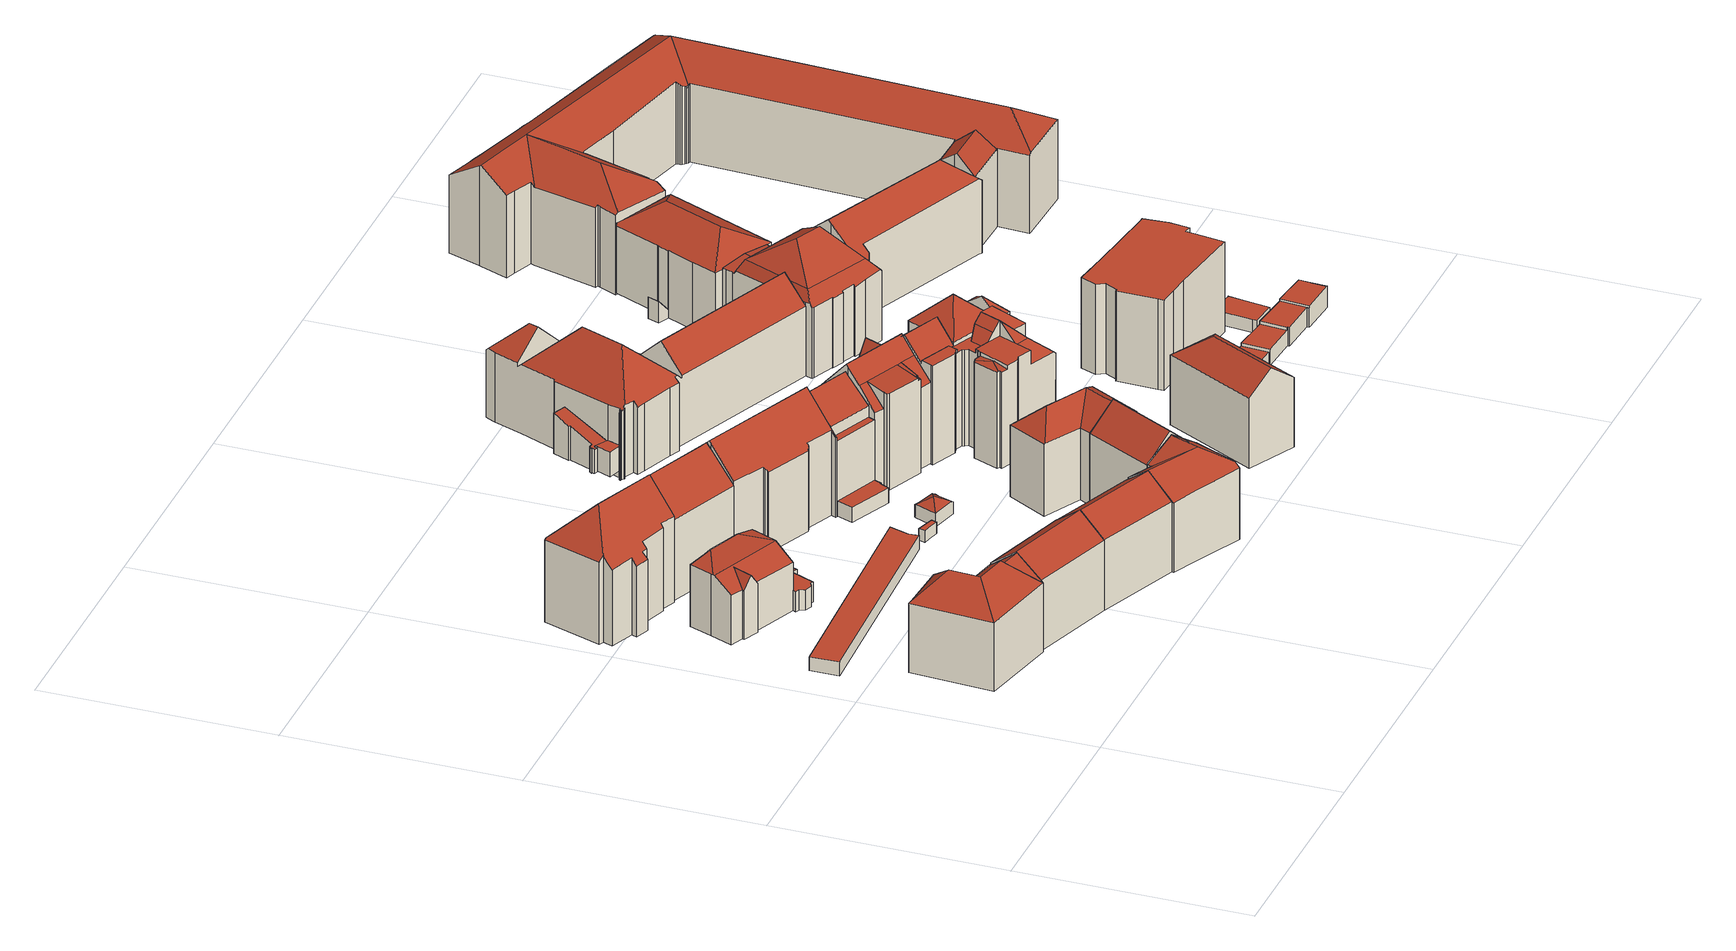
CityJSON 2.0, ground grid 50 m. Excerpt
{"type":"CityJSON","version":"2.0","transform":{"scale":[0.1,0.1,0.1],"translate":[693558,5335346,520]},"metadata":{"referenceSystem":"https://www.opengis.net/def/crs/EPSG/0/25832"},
"CityObjects":{
"building1":{"type":"Building","attributes":{"Gemeindeschluessel":"09162000","HoeheDach":"542.990","HoeheGrund":"521.893","Methode":"2000","NiedrigsteTraufeDesGebaeudes":"537.177","Geometrietyp2DReferenz":"3000","function":"31001_1000","roofType":"3200","measuredHeight":21.1,"storeysAboveGround":4},"geometry":[{"type":"MultiSurface","lod":"2","boundaries":[[[0,1,2,3,4]],[[5,6,7,8]],[[9,10,11,5]],[[11,12,13,5]],[[13,14,6,5]],[[15,16,17,18]],[[2,1,19,20]],[[18,17,21,12,11]],[[10,15,18,11]],[[22,21,17,16,23]],[[5,8,3,9]],[[9,3,2,20,24,10]],[[7,4,3,8]],[[24,20,19,22,23]],[[14,0,4,7,6]],[[0,14,13,12,21,22,19,1]],[[10,24,23,16,15]]],"semantics":{"surfaces":[{"type":"WallSurface"},{"type":"RoofSurface"},{"type":"GroundSurface"}],"values":[0,1,1,0,0,1,0,0,1,0,1,1,1,0,0,2,1]}}]},
"building2":{"type":"Building","attributes":{"Gemeindeschluessel":"09162000","HoeheDach":"547.736","HoeheGrund":"521.860","Methode":"2000","NiedrigsteTraufeDesGebaeudes":"537.687","Geometrietyp2DReferenz":"3000","function":"31001_1000","roofType":"3200","measuredHeight":25.88,"storeysAboveGround":4},"geometry":[{"type":"MultiSurface","lod":"2","boundaries":[[[25,26,27,28]],[[29,30,31,32]],[[33,34,35,36,31,30,37,38,39,40]],[[41,42,43,44]],[[45,46,47,27,26,48,43,42,49,50,51,34,33,52,53,54,55]],[[56,36,35,57]],[[58,46,45,59]],[[56,57,60,61,62,63,41,44,64,25,28,65,58,59,66,67,68,69,70,71,72,73,74,75,29,32]],[[70,76,77,71]],[[65,47,46,58]],[[40,39,73,72,71,77]],[[55,54,53,68,67,66]],[[74,38,37,75]],[[51,61,60,57,35,34]],[[63,49,42,41]],[[48,26,25,64,44,43]],[[62,50,49,63]],[[69,68,53,52,76,70]],[[75,37,30,29]],[[39,38,74,73]],[[52,33,40,77,76]],[[32,31,36,56]],[[28,27,47,65]],[[59,45,55,66]],[[61,51,50,62]]],"semantics":{"surfaces":[{"type":"WallSurface"},{"type":"RoofSurface"},{"type":"GroundSurface"}],"values":[0,0,1,0,1,0,0,2,0,0,0,0,0,0,0,0,0,0,0,0,1,0,0,0,0]}}]},
"building3":{"type":"Building","attributes":{"Gemeindeschluessel":"09162000","HoeheDach":"542.020","HoeheGrund":"521.900","Methode":"1000","NiedrigsteTraufeDesGebaeudes":"537.510","Geometrietyp2DReferenz":"3000","function":"31001_1000","roofType":"3100","measuredHeight":20.12,"storeysAboveGround":4},"geometry":[{"type":"MultiSurface","lod":"2","boundaries":[[[78,79,80,81,82,83]],[[84,85,1,0]],[[6,86,84,0,87,14]],[[88,82,81,89,1,85]],[[90,91,6,14]],[[92,83,82,88,85,84]],[[79,78,91,90]],[[80,79,90,14,87,0,1,89,81]],[[91,78,83,92,84,86,6]]],"semantics":{"surfaces":[{"type":"WallSurface"},{"type":"RoofSurface"},{"type":"GroundSurface"}],"values":[0,0,0,0,0,1,0,2,1]}}]},
"building4":{"type":"Building","attributes":{"Gemeindeschluessel":"09162000","HoeheDach":"536.270","HoeheGrund":"521.625","Methode":"2000","NiedrigsteTraufeDesGebaeudes":"526.070","Geometrietyp2DReferenz":"3000","function":"31001_1000","roofType":"1000","measuredHeight":14.64,"storeysAboveGround":3},"geometry":[{"type":"MultiSurface","lod":"2","boundaries":[[[93,94,95,96]],[[97,98,99,100]],[[101,102,103,104,105]],[[100,99,106,107]],[[108,96,95,109,110]],[[104,111,112,105]],[[97,113,114,115,116,98]],[[117,118,94,93]],[[104,103,110,111]],[[119,120,121,122,123]],[[108,102,101,124,113,97,100,107,125,126,127,128,129,130,131,132,133,117,93,96]],[[123,122,125,107,106,134]],[[95,135,120,119,109]],[[125,122,121,126]],[[123,134,116,115,119]],[[131,136,137,132]],[[128,138,139,129]],[[127,140,138,128]],[[103,102,108,110]],[[112,141,124,101,105]],[[141,112,111,110,109,119,115,114]],[[113,124,141,114]],[[134,106,99,98,116]],[[130,142,136,131]],[[129,139,142,130]],[[127,126,121,120,135,140]],[[132,137,143,133]],[[95,94,118,143,137,136,142,139,138,140,135]],[[133,143,118,117]]],"semantics":{"surfaces":[{"type":"WallSurface"},{"type":"RoofSurface"},{"type":"GroundSurface"}],"values":[0,0,0,0,0,1,0,0,1,1,2,0,0,0,1,0,0,0,0,0,1,0,1,0,0,0,0,1,0]}}]},
"building5":{"type":"Building","attributes":{"Gemeindeschluessel":"09162000","HoeheDach":"524.886","HoeheGrund":"521.763","Methode":"1000","NiedrigsteTraufeDesGebaeudes":"524.886","Geometrietyp2DReferenz":"3000","function":"31001_2000","roofType":"1000","measuredHeight":3.12},"geometry":[{"type":"MultiSurface","lod":"2","boundaries":[[[144,145,146,147]],[[148,149,150,151]],[[145,152,150,149,146]],[[153,144,147,148,151]],[[147,146,149,148]],[[144,153,152,145]],[[151,150,152,153]]],"semantics":{"surfaces":[{"type":"WallSurface"},{"type":"RoofSurface"},{"type":"GroundSurface"}],"values":[0,0,1,2,0,0,0]}}]},
"building6":{"type":"Building","attributes":{"Gemeindeschluessel":"09162000","HoeheDach":"547.057","HoeheGrund":"522.263","Methode":"1000","NiedrigsteTraufeDesGebaeudes":"540.273","Geometrietyp2DReferenz":"3000","function":"31001_1000","roofType":"3100","measuredHeight":24.79,"storeysAboveGround":4},"geometry":[{"type":"MultiSurface","lod":"2","boundaries":[[[154,155,156,157,158,159]],[[160,161,162,163]],[[164,165,166,167]],[[168,169,158,157]],[[159,158,169,166,165,170,171,172]],[[173,171,170,174]],[[175,176,154,159,172,177,162,161]],[[156,155,178,179,160,163,180,181,173,174,164,167,168,157]],[[155,154,176,178]],[[167,166,169,168]],[[177,172,171,173,181,180]],[[179,175,161,160]],[[178,176,175,179]],[[174,170,165,164]],[[163,162,177,180]]],"semantics":{"surfaces":[{"type":"WallSurface"},{"type":"RoofSurface"},{"type":"GroundSurface"}],"values":[0,0,0,0,1,0,1,2,0,0,0,0,0,0,0]}}]},
"building7":{"type":"Building","attributes":{"Gemeindeschluessel":"09162000","HoeheDach":"542.043","HoeheGrund":"521.950","Methode":"1000","NiedrigsteTraufeDesGebaeudes":"537.490","Geometrietyp2DReferenz":"3000","function":"31001_1000","roofType":"3100","measuredHeight":20.09,"storeysAboveGround":4},"geometry":[{"type":"MultiSurface","lod":"2","boundaries":[[[182,183,184,90]],[[185,186,187,188]],[[189,190,183,182]],[[191,186,185,192,81,82]],[[184,193,78,79,194,90]],[[190,189,195,188,187,196]],[[188,195,189,182,90,194,79,80,81,192,185]],[[183,190,196,197,83,78,193,184]],[[197,196,187,186,191,82,83]],[[78,83,82,81,80,79]]],"semantics":{"surfaces":[{"type":"WallSurface"},{"type":"GroundSurface"},{"type":"RoofSurface"}],"values":[0,0,0,0,0,0,1,2,2,0]}}]},
"building8":{"type":"Building","attributes":{"Gemeindeschluessel":"09162000","HoeheDach":"524.400","HoeheGrund":"521.780","Methode":"2000","NiedrigsteTraufeDesGebaeudes":"524.400","Geometrietyp2DReferenz":"3000","function":"31001_2000","roofType":"1000","measuredHeight":2.62},"geometry":[{"type":"MultiSurface","lod":"2","boundaries":[[[198,199,200,201,202,203]],[[204,205,206,202,201,200]],[[202,206,207,203]],[[203,207,208,198]],[[209,208,207,206,205,204]],[[199,198,208,209,204,200]]],"semantics":{"surfaces":[{"type":"GroundSurface"},{"type":"WallSurface"},{"type":"RoofSurface"}],"values":[0,1,1,1,2,1]}}]},
"building9":{"type":"Building","attributes":{"Gemeindeschluessel":"09162000","HoeheDach":"542.130","HoeheGrund":"521.970","Methode":"2000","NiedrigsteTraufeDesGebaeudes":"537.541","Geometrietyp2DReferenz":"3000","function":"31001_1000","roofType":"3100","measuredHeight":20.16,"storeysAboveGround":4},"geometry":[{"type":"MultiSurface","lod":"2","boundaries":[[[210,211,212,213,214,215,216,217,218,219,220]],[[221,218,217,222]],[[223,224,225,226,227,228,229,230]],[[231,232,233,234,227,226]],[[213,235,232,231,236,214]],[[212,237,238,239,233,232,235,213]],[[240,223,230,241,242,243]],[[220,219,218,221,244,245]],[[214,236,231,226,225,224]],[[239,238,237,246,247,245,244,221,222,248,242,241,230,229,228,227,234,233]],[[247,246,237,212,211,210,220,245]],[[215,214,224,223,240,243,216]],[[217,216,243,242,248,222]]],"semantics":{"surfaces":[{"type":"RoofSurface"},{"type":"WallSurface"},{"type":"GroundSurface"}],"values":[0,1,1,1,0,1,1,1,0,2,1,0,1]}}]},
"building10":{"type":"Building","attributes":{"Gemeindeschluessel":"09162000","HoeheDach":"547.813","HoeheGrund":"522.000","Methode":"1000","NiedrigsteTraufeDesGebaeudes":"539.659","Geometrietyp2DReferenz":"3000","function":"31001_1000","roofType":"3100","measuredHeight":25.81,"storeysAboveGround":4},"geometry":[{"type":"MultiSurface","lod":"2","boundaries":[[[249,250,251,252]],[[253,254,255,256]],[[257,258,259,260,261,262]],[[263,264,265,266,267,268,251,250,269,270,271,272,273,258,257,274]],[[275,263,274,276]],[[277,278,279,280]],[[276,274,257,262]],[[281,282,283,284,285,249,252,286,287,288,289,290,275,276,262,261,260,291,292,293,294,253,256,295,296,277,280]],[[287,267,266,288]],[[260,259,297,291]],[[252,251,268,286]],[[294,298,254,253]],[[286,268,267,287]],[[256,255,299,295]],[[291,297,300,292]],[[273,279,278,301,299,255,254,298,302,300,297,259,258]],[[292,300,302,293]],[[270,269,250,249,285,284]],[[296,301,278,277]],[[272,271,283,282,281,280,279,273]],[[289,265,264,290]],[[293,302,298,294]],[[295,299,301,296]],[[283,271,270,284]],[[288,266,265,289]],[[290,264,263,275]]],"semantics":{"surfaces":[{"type":"WallSurface"},{"type":"RoofSurface"},{"type":"GroundSurface"}],"values":[0,0,0,1,0,0,0,2,0,0,0,0,0,0,0,1,0,0,0,0,0,0,0,0,0,0]}}]},
"building11":{"type":"Building","attributes":{"Gemeindeschluessel":"09162000","HoeheDach":"526.330","HoeheGrund":"521.750","Methode":"1000","NiedrigsteTraufeDesGebaeudes":"524.447","Geometrietyp2DReferenz":"3000","function":"31001_2000","roofType":"3200","measuredHeight":4.58},"geometry":[{"type":"MultiSurface","lod":"2","boundaries":[[[303,304,305,306,307,308,309]],[[310,304,303,311]],[[312,313,314,315,316,317]],[[306,305,315,314,318,319,320,307]],[[303,309,311]],[[310,321,317,316,315,305,304]],[[313,312,322,323,324,325,320,319,318,314]],[[322,312,317,321,310,311,323]],[[311,309,308,307,320,325,324,323]]],"semantics":{"surfaces":[{"type":"RoofSurface"},{"type":"WallSurface"},{"type":"GroundSurface"}],"values":[0,0,1,1,0,0,2,1,1]}}]},
"building12":{"type":"Building","attributes":{"Gemeindeschluessel":"09162000","HoeheDach":"542.975","HoeheGrund":"521.870","Methode":"2000","NiedrigsteTraufeDesGebaeudes":"537.538","Geometrietyp2DReferenz":"3000","function":"31001_1000","roofType":"3100","measuredHeight":21.11,"storeysAboveGround":4},"geometry":[{"type":"MultiSurface","lod":"2","boundaries":[[[326,327,328,329]],[[328,327,330,331]],[[330,327,326,332,333,334]],[[335,329,328,331,336,337]],[[337,336,334,333]],[[329,335,337,333,332,326]],[[331,330,334,336]]],"semantics":{"surfaces":[{"type":"WallSurface"},{"type":"RoofSurface"},{"type":"GroundSurface"}],"values":[0,1,0,0,0,2,1]}}]},
"building13":{"type":"Building","attributes":{"Gemeindeschluessel":"09162000","HoeheDach":"546.500","HoeheGrund":"522.254","Methode":"2000","NiedrigsteTraufeDesGebaeudes":"525.490","Geometrietyp2DReferenz":"3000","function":"31001_1000","roofType":"3100","measuredHeight":24.25,"storeysAboveGround":4},"geometry":[{"type":"MultiSurface","lod":"2","boundaries":[[[338,339,340,341]],[[342,343,344,345]],[[346,347,348,349,350,351,352,353,354,355,342,345,356,357,358]],[[353,341,340,359,360,361,362,354]],[[347,346,363,364,365,339,338]],[[356,345,344,366,367,368]],[[339,365,359,340]],[[347,338,369,348]],[[352,370,341,353]],[[371,372,369,338,341,370,373]],[[374,375,376,368,367,377,378,362,361]],[[349,372,371,350]],[[356,368,376,357]],[[342,355,378,377,379,343]],[[366,344,343,379]],[[357,376,375,358]],[[348,369,372,349]],[[379,377,367,366]],[[350,371,373,351]],[[346,358,375,374,363]],[[364,363,374,361,360]],[[365,364,360,359]],[[354,362,378,355]],[[351,373,370,352]]],"semantics":{"surfaces":[{"type":"WallSurface"},{"type":"GroundSurface"},{"type":"RoofSurface"}],"values":[0,0,1,0,0,0,2,0,0,2,2,0,0,0,2,0,0,0,0,0,2,0,0,0]}}]},
"building14":{"type":"Building","attributes":{"Gemeindeschluessel":"09162000","HoeheDach":"528.630","HoeheGrund":"523.070","Methode":"2000","NiedrigsteTraufeDesGebaeudes":"528.630","Geometrietyp2DReferenz":"3000","function":"51009_1610","roofType":"1000","measuredHeight":5.56},"geometry":[{"type":"MultiSurface","lod":"2","boundaries":[[[380,381,382,383,384,385]],[[386,384,383,387]],[[387,383,382,388]],[[389,381,380,390]],[[391,385,384,386]],[[389,390,391,386,387,388]],[[390,380,385,391]],[[388,382,381,389]]],"semantics":{"surfaces":[{"type":"RoofSurface"},{"type":"WallSurface"},{"type":"GroundSurface"}],"values":[0,1,1,1,1,2,1,1]}}]},
"building15":{"type":"Building","attributes":{"Gemeindeschluessel":"09162000","HoeheDach":"542.279","HoeheGrund":"521.760","Methode":"1000","NiedrigsteTraufeDesGebaeudes":"537.773","Geometrietyp2DReferenz":"3000","function":"31001_1000","roofType":"3200","measuredHeight":20.52,"storeysAboveGround":4},"geometry":[{"type":"MultiSurface","lod":"2","boundaries":[[[392,393,394,395,396,397]],[[398,399,400,401]],[[402,393,392,397,403,404,405,406,398,401,407,408]],[[409,410,411,412,413,400]],[[414,415,411,410,409,416]],[[406,405,404,415,414,416,399,398]],[[394,417,412,411,418,395]],[[416,409,400,399]],[[396,419,415,404,403,397]],[[395,418,411,415,419,396]],[[393,402,408,412,417,394]],[[413,412,408,407,401,400]]],"semantics":{"surfaces":[{"type":"WallSurface"},{"type":"GroundSurface"},{"type":"RoofSurface"}],"values":[0,0,1,2,2,0,2,2,0,2,0,0]}}]},
"building16":{"type":"Building","attributes":{"Gemeindeschluessel":"09162000","HoeheDach":"531.873","HoeheGrund":"522.920","Methode":"2000","NiedrigsteTraufeDesGebaeudes":"528.205","Geometrietyp2DReferenz":"3000","function":"31001_2000","roofType":"2100","measuredHeight":8.95},"geometry":[{"type":"MultiSurface","lod":"2","boundaries":[[[420,421,422,423]],[[424,425,426,427,428,429,430,431,432,433,434,435,436,420,423]],[[435,437,438,436]],[[439,440,441,433,432,431]],[[431,430,442,439]],[[436,438,421,420]],[[434,443,437,435]],[[444,445,427,426,425,446]],[[427,445,447,428]],[[433,441,443,434]],[[447,448,442,430,429,428]],[[442,448,447,445,444,446,449,422,421,438,437,443,441,440,439]],[[423,422,449,424]],[[424,449,446,425]]],"semantics":{"surfaces":[{"type":"WallSurface"},{"type":"GroundSurface"},{"type":"RoofSurface"}],"values":[0,1,0,0,0,0,0,0,0,0,0,2,0,0]}}]},
"building17":{"type":"Building","attributes":{"Gemeindeschluessel":"09162000","HoeheDach":"548.270","HoeheGrund":"522.438","Methode":"2000","NiedrigsteTraufeDesGebaeudes":"540.433","Geometrietyp2DReferenz":"3000","function":"31001_1000","roofType":"3100","measuredHeight":25.83,"storeysAboveGround":4},"geometry":[{"type":"MultiSurface","lod":"2","boundaries":[[[450,451,452]],[[453,454,455,452,451,456,457]],[[458,459,460,461,462]],[[463,464,465,466,467,468]],[[463,468,469,470]],[[471,472,473,474,475]],[[476,470,469,477,454,453]],[[478,479,456,451,450,480]],[[465,481,482,466]],[[483,484,474]],[[461,460,485,452,455,482,481,486,487]],[[469,468,467,482,455,477]],[[458,462,488,489]],[[483,474,473,490,491]],[[492,490,473,472]],[[474,484,493]],[[494,471,475,487,486]],[[495,457,456,479]],[[476,453,457,495]],[[471,494,464,463,470,476,495,479,478,459,458,489,496,492,472]],[[459,478,480,485,460]],[[455,454,477]],[[461,487,475,474,493,491,488,462]],[[464,494,486,481,465]],[[482,467,466]],[[493,484,491]],[[491,484,483]],[[492,496,491,490]],[[489,488,491,496]],[[450,452,485,480]]],"semantics":{"surfaces":[{"type":"WallSurface"},{"type":"RoofSurface"},{"type":"GroundSurface"}],"values":[0,1,0,0,0,0,0,0,1,0,1,1,0,1,0,1,0,0,0,2,0,0,1,0,0,1,0,0,0,1]}}]},
"building18":{"type":"Building","attributes":{"Gemeindeschluessel":"09162000","HoeheDach":"550.170","HoeheGrund":"522.318","Methode":"2000","NiedrigsteTraufeDesGebaeudes":"540.884","Geometrietyp2DReferenz":"3000","function":"31001_1000","roofType":"3500","measuredHeight":27.85,"storeysAboveGround":4},"geometry":[{"type":"MultiSurface","lod":"2","boundaries":[[[497,498,499,500]],[[501,502,503,504,505,506]],[[507,508,509,510,511,512,513,504,503,514,515]],[[516,514,503,502]],[[517,518,519,520,521,522,523]],[[524,525,526,527,528,529]],[[530,531,532,527]],[[533,534,535,536]],[[509,508,537,538]],[[539,540,541,542,543]],[[544,512,511,545]],[[546,531,547,548]],[[549,550,551,552,553,554,555,556,557]],[[530,527,526,558,559,560,561,562]],[[528,527,532,563]],[[534,564,565]],[[566,567,568,569,570]],[[510,509,556,555]],[[571,535,572]],[[517,523,573,574]],[[505,575,576,569,568,506]],[[507,537,508]],[[569,576,577,578,570]],[[579,559,580,573,523,522]],[[581,540,539,537]],[[582,583,584,542,541,585,586]],[[587,588,589,590]],[[588,591,592,593,520,519,589]],[[594,499,498,546,548]],[[537,539,595,538]],[[516,582,586,596,597,515,514]],[[547,531,530,598]],[[560,579,561]],[[599,545,511,510,555,554]],[[507,515,597,600]],[[585,541,540]],[[521,520,593,550]],[[547,598,601]],[[563,602,529,528]],[[565,564,603,604,547,601]],[[581,537,507,600]],[[543,572,598,605,595,539]],[[590,589,519,518]],[[606,607,602,563,532]],[[608,591,588,587]],[[596,586,585,540,581]],[[596,581,600,597]],[[543,542,584,571,572]],[[609,533,536,583,582,516,502,501,567,566,610,611,612,544,545,599,613,614,608,587,590,518,517,574,525,524,607,606,497,500]],[[576,575,615,616,577]],[[525,574,573,580,558,526]],[[557,595,605,549]],[[566,570,578,610]],[[609,500,499,594,604,603]],[[612,513,512,544]],[[608,614,552,551,592,591]],[[583,536,535,571,584]],[[612,611,616,615,513]],[[504,513,615,575,505]],[[509,538,595,557,556]],[[524,529,602,607]],[[598,530,562,605]],[[611,610,578,577,616]],[[553,613,599,554]],[[533,609,603,564,534]],[[572,535,534,565,601,598]],[[613,553,552,614]],[[617,562,561]],[[559,558,580]],[[549,605,562,617,550]],[[550,593,592,551]],[[548,547,604,594]],[[497,606,532,531,546,498]],[[550,617,561,579,522,521]],[[559,579,560]],[[501,506,568,567]]],"semantics":{"surfaces":[{"type":"WallSurface"},{"type":"RoofSurface"},{"type":"GroundSurface"}],"values":[0,0,1,0,0,0,1,0,0,1,0,0,1,1,0,1,0,0,0,0,1,0,1,1,1,0,0,1,1,1,0,1,0,0,0,0,0,0,1,1,1,0,0,0,0,1,1,1,2,1,0,0,0,0,0,0,0,0,0,1,0,1,0,0,0,1,0,0,0,0,0,0,0,1,0,0]}}]},
"building19":{"type":"Building","attributes":{"Gemeindeschluessel":"09162000","HoeheDach":"541.452","HoeheGrund":"521.490","Methode":"1000","NiedrigsteTraufeDesGebaeudes":"537.095","Geometrietyp2DReferenz":"3000","function":"31001_1000","roofType":"3200","measuredHeight":19.96,"storeysAboveGround":4},"geometry":[{"type":"MultiSurface","lod":"2","boundaries":[[[618,619,620,621,622,623]],[[620,619,624,625]],[[626,625,624,627,628,629]],[[625,626,629,630,622,621,620]],[[631,618,623,632]],[[627,631,632,628]],[[624,619,618,631,627]],[[628,632,623,622,630,629]]],"semantics":{"surfaces":[{"type":"WallSurface"},{"type":"GroundSurface"},{"type":"RoofSurface"}],"values":[0,0,0,1,2,2,2,0]}}]},
"building20":{"type":"Building","attributes":{"Gemeindeschluessel":"09162000","HoeheDach":"544.760","HoeheGrund":"521.450","Methode":"2000","NiedrigsteTraufeDesGebaeudes":"535.440","Geometrietyp2DReferenz":"3000","function":"31001_9998","roofType":"3200","measuredHeight":23.31,"storeysAboveGround":3},"geometry":[{"type":"MultiSurface","lod":"2","boundaries":[[[633,634,635,636,637]],[[638,639,640,641,642,643]],[[644,645,646,647]],[[648,649,650,639,638,643,651]],[[652,653,654,655,656,657]],[[649,658,659,660,661,650]],[[635,634,662,663,664,665,666,667,668,648,651,669,654,653,652,670,671,646,645,672,636]],[[673,674,675,666,665,664]],[[676,677,678,679,680]],[[681,682,683,684]],[[636,672,645,644,685,637]],[[686,687,688,689]],[[690,691,692,693,694,695]],[[696,697,698,699]],[[700,701,702,703]],[[678,677,704,705,706,707,708]],[[709,710,680,711,712]],[[641,713,691,690,642]],[[714,671,670,715]],[[684,683,716,717]],[[718,719,720,721,709,712,722,697,696]],[[723,724,725,726,703,702]],[[727,663,662,728]],[[717,716,729,730]],[[731,732,733,734,735,736]],[[693,692,701,700]],[[640,724,723,713,641]],[[688,687,737,738,698,697,722,668,667]],[[728,662,634,633]],[[713,723,702,701,692,691]],[[739,740,720,719,718,696,699,741,742,686,689,743,675,674,673,727,728,633,637,685,644,647,714,715,657,656,655,744,745,746,695,694,693,700,703,726,725,747,661,660,659,707,706,705,681,684,717,730,748,733,732,731,749]],[[730,729,750,748]],[[669,651,643,642,690,695,746,745,744]],[[749,751,752,739]],[[721,720,740,739,752,753]],[[715,670,652,657]],[[659,658,708,707]],[[742,737,687,686]],[[753,752,751,736,735,676,680,710]],[[743,689,688,667,666,675]],[[731,736,751,749]],[[741,738,737,742]],[[673,664,663,727]],[[705,704,682,681]],[[722,712,711,680,679,678,708,658,649,648,668]],[[655,654,669,744]],[[699,698,738,741]],[[647,646,671,714]],[[735,734,750,729,716,683,682,704,677,676]],[[639,650,661,747,725,724,640]],[[748,750,734,733]],[[721,753,710,709]]],"semantics":{"surfaces":[{"type":"WallSurface"},{"type":"RoofSurface"},{"type":"GroundSurface"}],"values":[0,0,0,1,0,0,1,0,0,0,0,0,0,0,0,0,0,1,0,0,0,0,0,0,0,0,1,1,0,1,2,0,0,0,0,0,0,0,1,0,0,0,0,0,1,0,0,0,1,0,0,1]}}]},
"building21":{"type":"Building","attributes":{"Gemeindeschluessel":"09162000","HoeheDach":"523.830","HoeheGrund":"521.418","Methode":"2000","NiedrigsteTraufeDesGebaeudes":"523.630","Geometrietyp2DReferenz":"3000","function":"31001_2000","roofType":"1000","measuredHeight":2.41},"geometry":[{"type":"MultiSurface","lod":"2","boundaries":[[[754,755,756,757,758,759,760,761,762]],[[758,763,764,759]],[[765,761,760,766,767]],[[767,766,768,769]],[[768,766,764,763,770,771,772]],[[756,771,770,757]],[[755,754,769,768,772]],[[759,764,766,760]],[[761,765,773,762]],[[769,773,765,767]],[[769,754,762,773]],[[757,770,763,758]],[[755,772,771,756]]],"semantics":{"surfaces":[{"type":"GroundSurface"},{"type":"WallSurface"},{"type":"RoofSurface"}],"values":[0,1,1,1,2,1,1,1,1,2,1,1,1]}}]},
"building22":{"type":"Building","attributes":{"Gemeindeschluessel":"09162000","HoeheDach":"542.345","HoeheGrund":"522.220","Methode":"1000","NiedrigsteTraufeDesGebaeudes":"542.345","Geometrietyp2DReferenz":"3000","function":"31001_9998","roofType":"1000","measuredHeight":20.12,"storeysAboveGround":6},"geometry":[{"type":"MultiSurface","lod":"2","boundaries":[[[774,775,776,777]],[[778,779,780,781]],[[782,783,784,785]],[[786,787,788,789,790,791]],[[792,793,779,778]],[[794,795,796,797]],[[777,776,783,782]],[[787,786,791,798,799,794,797,774,777,782,785,792,778,781,800,801,802,803]],[[796,795,804,805,790,789,788,806,807,808,809,780,779,793,784,783,776,775]],[[803,806,788,787]],[[781,780,809,800]],[[798,805,804,799]],[[802,807,806,803]],[[797,796,775,774]],[[785,784,793,792]],[[808,807,802,801,800,809]],[[799,804,795,794]],[[791,790,805,798]]],"semantics":{"surfaces":[{"type":"WallSurface"},{"type":"GroundSurface"},{"type":"RoofSurface"}],"values":[0,0,0,0,0,0,0,1,2,0,0,0,0,0,0,0,0,0]}}]},
"building23":{"type":"Building","attributes":{"Gemeindeschluessel":"09162000","HoeheDach":"524.749","HoeheGrund":"520.050","Methode":"2000","NiedrigsteTraufeDesGebaeudes":"522.410","Geometrietyp2DReferenz":"3000","function":"31001_2000","roofType":"1000","measuredHeight":4.7},"geometry":[{"type":"MultiSurface","lod":"2","boundaries":[[[810,811,812,813]],[[814,815,816,817]],[[818,819,820,816,815]],[[821,813,812,822,823,824,825]],[[826,827,828,829]],[[830,831,832,833,834,835,836]],[[837,838,839,840]],[[841,842,843,844]],[[818,845,846,819]],[[847,848,838,837]],[[843,842,849,814,817,850,851]],[[819,846,836,835,852,853,820]],[[823,822,831,830]],[[854,855,856,857,845,818,815,814,849,858]],[[825,824,827,826]],[[859,850,817,816,820,853,860,861,840,839]],[[862,844,843,851,863,848,847]],[[857,828,827,824,823,830,836,846,845]],[[863,851,850,859]],[[812,811,864,832,831,822]],[[833,832,864,865]],[[863,859,839,838,848]],[[858,849,842,841]],[[829,828,857,856]],[[865,864,811,810]],[[810,813,821,825,826,829,856,855,854,858,841,844,862,847,837,840,861,860,853,852,835,834,833,865]]],"semantics":{"surfaces":[{"type":"WallSurface"},{"type":"RoofSurface"},{"type":"GroundSurface"}],"values":[0,0,1,0,0,0,0,0,0,0,1,0,0,0,0,0,0,1,0,1,0,1,0,0,0,2]}}]},
"building24":{"type":"Building","attributes":{"Gemeindeschluessel":"09162000","HoeheDach":"545.830","HoeheGrund":"521.410","Methode":"2000","NiedrigsteTraufeDesGebaeudes":"523.296","Geometrietyp2DReferenz":"3000","function":"31001_9998","roofType":"3200","measuredHeight":24.42,"storeysAboveGround":4},"geometry":[{"type":"MultiSurface","lod":"2","boundaries":[[[866,867,868,869]],[[870,871,872]],[[873,874,875,876]],[[877,878,879,880]],[[881,882,883,884,885,886,887,888]],[[720,889,890,891,892]],[[893,894,895,896]],[[870,872,897,898,899,900,901]],[[871,886,885,897,872]],[[902,903,904,905]],[[906,907,908,909]],[[910,911,912,913]],[[902,914,915,916,917,903]],[[893,905,904,918,894]],[[919,920,921,922,923]],[[924,925,879,878,895,894,918]],[[926,892,891,869,927,928]],[[929,916,915,930]],[[931,932,933,934,935]],[[762,900,899,761]],[[871,887,886]],[[919,923,883,882]],[[936,924,918,904,903,917,937,938,935,934]],[[875,874,939,940]],[[941,942,943,944]],[[866,945,867]],[[946,761,899,898,947,948]],[[949,950,951,952]],[[953,954,949,952]],[[942,954,953,943]],[[870,955,928,927,945,956,888,887,871]],[[884,883,923,922,936,934,933,948,947]],[[931,935,938,957]],[[901,955,870]],[[958,930,915,914]],[[868,927,869]],[[958,957,938,937,929,930]],[[749,739,926,928,955,901,900,762]],[[906,881,888,956,907]],[[873,950,949,954,942,941,959,866,869,891,890,939,874]],[[720,892,926,739]],[[959,912,911,908,907,956,945,866]],[[919,882,881,906,909,910,913,944,943,953,952,951,876,875,940,889,720,739,749,762,761,946,932,931,957,958,914,902,905,893,896,877,880,920]],[[868,867,945,927]],[[884,947,898,897,885]],[[896,895,878,877]],[[922,921,925,924,936]],[[946,948,933,932]],[[951,950,873,876]],[[929,937,917,916]],[[940,939,890,889]],[[920,880,879,925,921]],[[909,908,911,910]],[[944,913,912,959,941]]],"semantics":{"surfaces":[{"type":"RoofSurface"},{"type":"WallSurface"},{"type":"GroundSurface"}],"values":[0,1,1,1,1,1,1,0,0,1,1,1,1,1,1,0,0,0,1,1,1,1,0,1,1,0,1,1,1,1,0,0,1,1,1,0,1,1,1,0,1,0,2,0,1,1,0,1,1,1,1,1,1,1]}}]},
"building25":{"type":"Building","attributes":{"Gemeindeschluessel":"09162000","HoeheDach":"524.971","HoeheGrund":"522.070","Methode":"1000","NiedrigsteTraufeDesGebaeudes":"524.971","Geometrietyp2DReferenz":"3000","function":"31001_2000","roofType":"1000","measuredHeight":2.9},"geometry":[{"type":"MultiSurface","lod":"2","boundaries":[[[960,961,962,963,964,965,966]],[[963,962,967,968,969,964]],[[970,965,964,969]],[[971,972,967,962,961,960]],[[971,960,966,973]],[[973,966,965,970]],[[972,971,973,970,969,968,967]]],"semantics":{"surfaces":[{"type":"RoofSurface"},{"type":"WallSurface"},{"type":"GroundSurface"}],"values":[0,1,1,1,1,1,2]}}]},
"building26":{"type":"Building","attributes":{"Gemeindeschluessel":"09162000","HoeheDach":"527.600","HoeheGrund":"522.730","Methode":"1000","NiedrigsteTraufeDesGebaeudes":"527.600","Geometrietyp2DReferenz":"3000","function":"31001_9998","roofType":"1000","measuredHeight":4.87},"geometry":[{"type":"MultiSurface","lod":"2","boundaries":[[[974,975,976,977,978,979,980]],[[977,981,982,978]],[[974,980,983,984]],[[985,983,980,979,978,982]],[[975,986,987,976]],[[974,984,986,975]],[[976,987,981,977]],[[984,983,985,982,981,987,986]]],"semantics":{"surfaces":[{"type":"GroundSurface"},{"type":"WallSurface"},{"type":"RoofSurface"}],"values":[0,1,1,1,1,1,1,2]}}]},
"building27":{"type":"Building","attributes":{"Gemeindeschluessel":"09162000","HoeheDach":"542.630","HoeheGrund":"521.520","Methode":"2000","NiedrigsteTraufeDesGebaeudes":"535.221","Geometrietyp2DReferenz":"3000","function":"31001_9998","roofType":"3200","measuredHeight":21.11},"geometry":[{"type":"MultiSurface","lod":"2","boundaries":[[[988,989,990,991,992,993,994,995,996,997,998,999,1000,1001,1002]],[[1003,1004,1005,1006,1007]],[[989,1008,1009,990]],[[996,1010,1011,997]],[[1001,1006,1005,1002]],[[1012,1007,1006,1001,1000,999]],[[1011,1013,1012,999,998,997]],[[1014,1015,995,994,993,1016]],[[988,1002,1005,1004,1017]],[[995,1015,1010,996]],[[1018,1019,1009,1008,1017,1004,1003]],[[988,1017,1008,989]],[[992,991,990,1009,1019,1018,1016,993]],[[1010,1015,1014,1016,1018,1003,1007,1012,1013,1011]]],"semantics":{"surfaces":[{"type":"GroundSurface"},{"type":"RoofSurface"},{"type":"WallSurface"}],"values":[0,1,2,2,2,2,2,2,2,2,1,2,2,1]}}]},
"building28":{"type":"Building","attributes":{"Gemeindeschluessel":"09162000","HoeheDach":"543.090","HoeheGrund":"520.520","Methode":"2000","NiedrigsteTraufeDesGebaeudes":"537.341","Geometrietyp2DReferenz":"3000","function":"31001_9998","roofType":"3200","measuredHeight":22.57,"storeysAboveGround":4},"geometry":[{"type":"MultiSurface","lod":"2","boundaries":[[[1020,1021,1022,1008]],[[1023,1024,1025,1026,1027,1028,1029,1030,1031,1032,1033,1034,1035,1036,1037]],[[1038,1039,1040,1041]],[[1042,1043,1044,1045]],[[1046,1047,1043,1042,1048,1049,1050]],[[1051,1052,1053,1034,1033,1054,1044,1043,1047,1055,1056,1057,1058,1059]],[[1008,1022,1060,1061,1062,1063]],[[1064,1065,1066,1067,1068,1069]],[[1070,1071,1058,1057,1020,1008,1063]],[[1045,1044,1054,1039,1072]],[[1073,1074,1075,1076,1024,1023,1077,1078]],[[1079,1059,1058,1071]],[[1021,1055,1046,1050,1060,1022]],[[1072,1039,1038,1080]],[[1081,1082,1083,1084]],[[1069,1068,1085,1086]],[[1087,1088,1082,1081]],[[1089,1090,1091,1092,1093,1094,1095,1096]],[[1097,1098,1067,1066]],[[1055,1047,1046]],[[1099,1100,1101,1102,1103,1104]],[[1105,1106,1107,1108]],[[1109,1052,1051]],[[1110,1031,1030,1111]],[[1061,1060,1050,1049]],[[1111,1030,1029,1112]],[[1104,1103,1113,1114]],[[1115,1116,1117,1118,1119,1120,1108,1107]],[[1121,1080,1038,1041,1032,1031,1110]],[[1039,1054,1033,1040]],[[1122,1093,1092,1123,1124,1125]],[[1083,1126,1127,1101,1100,1128,1129,1084]],[[1086,1085,1130,1037,1127,1126,1083,1082,1088,1131]],[[1073,1078,1098,1097]],[[1020,1057,1056,1055,1021]],[[1132,1037,1036,1035,1034,1094,1093,1122,1125,1133,1134,1117,1116,1115,1107,1106,1135]],[[1112,1029,1028,1136]],[[1109,1096,1095,1094,1034,1053,1052]],[[1040,1033,1032,1041]],[[1137,1027,1026,1138]],[[1139,1140,1089,1096,1109,1051,1059,1079]],[[1141,1064,1069,1086,1131,1142]],[[1068,1067,1098,1078,1077,1023,1037,1130,1085]],[[1134,1133,1125,1124,1143,1144,1118,1117]],[[1113,1135,1106,1105,1145,1114]],[[1136,1028,1027,1137]],[[1091,1090,1089,1140,1139,1079,1071,1070,1063,1062,1061,1049,1048,1042,1045,1072,1080,1121,1110,1111,1112,1136,1137,1138,1146,1076,1075,1074,1073,1097,1066,1065,1064,1141,1142,1087,1081,1084,1129,1128,1100,1099,1104,1114,1145,1105,1108,1120,1119,1118,1144,1143,1124,1123,1092]],[[1103,1102,1101,1127,1037,1132,1135,1113]],[[1146,1138,1026,1025,1024,1076]],[[1142,1131,1088,1087]]],"semantics":{"surfaces":[{"type":"RoofSurface"},{"type":"WallSurface"},{"type":"GroundSurface"}],"values":[0,0,0,1,1,0,1,1,1,1,1,1,0,1,1,0,1,1,1,1,1,1,0,1,1,1,1,1,1,1,1,1,0,1,1,0,1,0,1,1,1,1,0,1,1,1,2,0,1,1]}}]}
},
"vertices":[
[293,279,19],[309,337,19],[309,337,172],[309,336,172],[293,279,217],[276,217,172],[277,222,176],[292,277,218],[246,287,218],[234,289,230],[164,304,230],[101,254,172],[101,254,19],[276,217,19],[277,222,19],[168,371,230],[231,425,174],[112,433,172],[112,433,173],[227,352,19],[227,352,174],[112,433,19],[232,425,19],[232,425,172],[227,353,173],
[106,968,19],[106,968,191],[94,972,190],[94,972,19],[116,1134,19],[116,1134,203],[262,1074,205],[262,1074,19],[98,1063,277],[234,1009,277],[235,1010,276],[262,1073,207],[117,1136,201],[80,1151,201],[79,1147,205],[55,1156,205],[170,957,19],[170,957,204],[111,978,203],[111,978,19],[64,983,190],[59,971,177],[90,960,177],[110,977,201],[173,963,211],[208,949,211],[234,1008,277],[18,1025,212],[19,1025,212],[15,1015,201],[11,1004,189],[262,1073,19],[235,1010,19],[59,971,19],[64,983,19],[234,1009,19],[234,1008,19],[208,949,19],[173,963,19],[110,977,19],[90,960,19],[11,1004,19],[15,1015,19],[19,1025,19],[18,1025,19],[8,1029,19],[52,1157,19],[55,1156,19],[79,1147,19],[80,1151,19],[117,1136,19],[8,1029,202],[52,1157,202],
[484,216,219],[484,216,19],[484,218,19],[505,275,19],[505,275,175],[484,218,220],[293,279,220],[309,337,175],[286,252,199],[286,252,19],[315,335,175],[315,335,19],[464,161,19],[464,161,175],[295,279,220],
[259,718,16],[259,718,61],[262,725,61],[262,725,16],[118,841,16],[118,841,154],[138,890,154],[138,890,16],[126,775,16],[161,760,16],[161,760,125],[143,767,151],[126,775,125],[176,874,160],[176,874,16],[163,765,16],[262,725,124],[163,765,125],[162,810,151],[127,778,124],[99,792,16],[99,792,126],[115,833,154],[116,835,154],[267,715,16],[267,715,61],[280,767,154],[302,818,154],[301,818,154],[304,824,154],[263,840,163],[128,780,16],[304,824,16],[301,818,16],[360,795,16],[339,745,16],[327,750,16],[306,700,16],[300,703,16],[288,697,16],[273,703,16],[192,868,163],[302,818,61],[300,703,61],[288,697,61],[339,745,61],[327,750,61],[360,795,61],[128,780,125],[306,700,61],[273,703,61],
[56,554,18],[56,554,49],[55,616,49],[55,616,18],[573,640,18],[573,640,49],[560,598,49],[560,598,18],[561,576,49],[561,576,18],
[393,942,261],[393,942,23],[397,951,23],[420,1006,23],[420,1006,215],[397,951,271],[208,949,23],[208,949,203],[234,1008,264],[234,1008,23],[317,1061,23],[317,1061,203],[372,1038,204],[372,1038,23],[368,1027,23],[368,1027,214],[313,1051,213],[262,1073,212],[237,1015,271],[262,1073,23],[313,1051,23],[368,885,203],[369,886,204],[235,1010,265],[369,886,23],[368,885,23],[235,1010,23],[237,1015,23],
[646,89,19],[646,89,175],[464,161,176],[693,202,19],[693,202,175],[690,195,181],[690,195,19],[669,144,19],[669,144,219],[509,273,175],[509,273,19],[474,188,197],[474,188,19],[669,146,19],[669,146,220],[486,217,220],
[629,565,18],[605,571,18],[590,574,18],[590,575,18],[594,589,18],[633,577,18],[590,574,44],[590,575,44],[594,589,44],[633,577,44],[629,565,44],[605,571,44],
[703,58,177],[732,44,177],[806,9,179],[812,21,188],[786,87,221],[727,117,221],[669,146,221],[669,144,220],[646,89,179],[645,88,177],[644,85,175],[646,89,20],[669,144,20],[750,167,183],[753,172,179],[754,174,179],[757,180,180],[757,180,20],[754,174,20],[753,172,20],[750,167,20],[813,151,221],[865,124,181],[865,124,20],[813,151,20],[863,119,182],[810,146,221],[806,9,20],[812,21,20],[863,119,20],[749,168,183],[749,168,20],[690,195,20],[690,195,184],[645,88,20],[644,85,20],[732,44,20],[703,58,20],[669,146,20],
[622,778,20],[622,778,209],[559,805,210],[559,805,20],[540,957,20],[540,957,211],[576,941,211],[576,941,20],[393,942,274],[394,945,278],[420,1006,212],[420,1006,20],[394,945,20],[393,942,20],[444,853,211],[444,849,207],[445,845,204],[446,842,201],[548,799,200],[557,801,205],[618,769,199],[617,767,197],[619,766,197],[620,768,199],[651,839,278],[369,886,213],[444,853,20],[369,886,20],[625,922,20],[625,922,210],[677,900,211],[677,900,20],[651,839,20],[620,768,20],[619,766,20],[617,767,20],[618,769,20],[557,801,20],[548,799,20],[446,842,20],[445,845,20],[444,849,20],[488,977,20],[493,988,20],[514,979,20],[543,968,20],[588,944,20],[623,930,20],[488,977,212],[543,968,199],[588,944,204],[493,988,200],[623,930,203],[514,979,200],
[688,593,63],[690,593,63],[714,605,53],[683,621,47],[674,626,46],[673,624,47],[672,623,48],[706,562,48],[652,575,48],[711,561,18],[718,592,18],[721,602,18],[721,602,48],[718,592,47],[711,561,44],[714,605,18],[683,621,18],[674,626,18],[706,562,47],[706,562,18],[652,575,18],[672,623,18],[673,624,18],
[942,270,19],[942,270,175],[865,124,175],[865,124,19],[887,298,230],[810,153,230],[887,298,19],[833,326,19],[833,326,177],[810,153,19],[757,180,177],[757,180,19],
[720,725,55],[720,725,189],[619,766,189],[619,766,55],[710,896,22],[710,896,124],[734,886,124],[734,886,22],[750,791,22],[720,725,22],[714,710,22],[711,711,22],[701,690,22],[607,730,22],[620,765,22],[619,766,22],[677,900,22],[698,891,22],[739,874,22],[782,857,22],[778,848,22],[626,781,189],[626,781,214],[651,839,265],[677,900,193],[750,791,259],[727,740,214],[727,740,189],[738,876,124],[738,876,193],[739,874,194],[714,710,55],[620,765,55],[701,690,55],[711,711,55],[607,730,55],[753,797,265],[778,848,204],[782,857,193],[699,892,193],[698,891,193],[699,892,124],
[627,1212,86],[636,1242,86],[608,1258,86],[607,1252,86],[594,1221,86],[624,1213,86],[594,1221,31],[607,1252,31],[608,1258,31],[636,1242,31],[627,1212,31],[624,1213,31],
[887,298,18],[942,270,18],[942,270,178],[887,298,223],[833,326,178],[833,326,18],[762,393,18],[762,393,178],[810,480,178],[810,480,18],[954,292,18],[844,348,18],[844,349,18],[844,350,18],[764,392,18],[890,439,18],[1001,382,18],[831,413,223],[867,394,223],[922,366,223],[1001,382,178],[890,439,178],[844,350,178],[844,349,178],[764,392,180],[954,292,178],[899,320,223],[844,348,178],
[645,1356,29],[645,1356,119],[674,1344,119],[674,1344,29],[636,1242,29],[608,1258,29],[607,1254,29],[607,1252,29],[600,1255,29],[600,1257,29],[601,1262,29],[599,1261,29],[599,1262,29],[603,1266,29],[610,1265,29],[632,1317,29],[630,1319,29],[632,1317,105],[630,1319,105],[599,1261,84],[599,1262,84],[603,1266,86],[601,1262,84],[610,1265,86],[607,1254,83],[607,1252,82],[608,1258,84],[600,1255,82],[600,1257,83],[636,1242,83],
[742,715,204],[742,715,241],[759,755,248],[744,703,239],[817,672,239],[838,722,248],[743,715,241],[740,708,240],[778,848,24],[750,791,24],[750,791,279],[752,794,283],[778,848,218],[830,679,24],[866,664,24],[866,664,205],[831,678,205],[831,678,236],[830,679,236],[825,669,233],[825,669,24],[922,797,24],[926,807,24],[926,807,207],[923,799,207],[922,797,209],[744,703,24],[817,672,233],[720,725,24],[743,715,24],[720,725,205],[883,704,248],[848,718,248],[898,809,207],[898,809,258],[738,764,248],[894,729,277],[896,734,283],[782,857,207],[782,857,24],[878,827,207],[874,819,207],[878,827,24],[880,765,258],[894,729,24],[740,708,24],[874,819,24],
[1143,705,23],[1143,705,210],[1131,674,210],[1131,674,23],[897,530,23],[938,512,23],[938,512,246],[912,523,246],[912,523,237],[897,530,237],[997,540,246],[1012,576,246],[982,589,246],[950,602,246],[946,595,246],[943,596,246],[941,590,246],[948,515,246],[981,501,246],[948,515,23],[894,729,23],[866,664,23],[866,664,244],[875,686,244],[875,686,237],[893,728,284],[894,729,282],[1011,770,23],[1008,761,23],[1008,761,245],[1008,762,245],[1008,762,210],[1011,770,210],[1041,682,302],[1122,714,245],[1121,715,245],[1107,590,23],[1107,590,245],[1098,593,245],[1098,593,23],[1012,576,280],[995,583,262],[1031,621,280],[1044,562,243],[1079,548,243],[1079,548,244],[1060,609,280],[943,596,23],[946,595,23],[1122,714,210],[1109,683,245],[1109,683,210],[1014,628,237],[946,656,237],[938,636,237],[951,631,237],[953,626,237],[957,619,237],[950,602,237],[974,592,237],[988,626,237],[1007,761,245],[994,730,245],[978,692,245],[963,657,245],[960,651,245],[1121,715,210],[1139,668,246],[1093,642,277],[894,538,23],[899,535,23],[899,535,238],[897,536,238],[894,538,237],[1098,593,243],[1096,593,245],[922,797,212],[922,797,23],[926,556,241],[924,557,241],[920,593,238],[917,593,237],[978,692,284],[1007,761,213],[1028,524,243],[1046,474,23],[1089,571,23],[1089,571,244],[1079,548,209],[1046,474,210],[922,634,23],[922,634,244],[864,659,244],[864,659,23],[934,638,244],[938,636,244],[946,656,244],[1132,673,210],[1014,628,262],[1042,475,214],[981,501,214],[1075,602,245],[957,619,23],[996,537,243],[1092,642,277],[1123,723,210],[1140,670,245],[1132,673,245],[1014,628,245],[1121,715,23],[1123,723,23],[934,638,23],[1140,670,23],[917,593,23],[928,595,23],[941,590,23],[953,626,23],[951,631,23],[941,590,237],[928,595,237],[960,651,237],
[1280,232,172],[1281,232,171],[1281,232,15],[1280,232,15],[1177,287,15],[1177,287,171],[1179,34,171],[1179,34,15],[1126,61,15],[1126,61,215],[1073,87,171],[1073,87,15],[1177,286,15],[1202,207,215],[1177,286,171],
[621,1208,14],[621,1208,165],[616,1208,161],[616,1208,160],[616,1208,14],[775,1435,161],[830,1412,161],[830,1412,167],[775,1435,223],[721,1457,168],[721,1457,161],[619,1212,14],[619,1212,162],[623,1209,167],[623,1209,14],[765,1341,248],[877,1389,164],[829,1409,164],[718,1449,168],[636,1242,166],[674,1344,166],[684,1369,165],[684,1369,14],[674,1344,14],[636,1242,14],[878,1389,163],[878,1389,14],[877,1389,14],[829,1409,14],[618,1208,163],[624,1203,170],[625,1203,171],[626,1203,171],[627,1207,171],[631,1205,175],[729,1247,248],[686,1369,168],[626,1212,169],[624,1213,166],[616,1209,161],[625,1203,14],[626,1203,14],[627,1207,14],[832,1262,154],[852,1315,154],[852,1315,161],[832,1262,161],[829,1256,161],[859,1310,14],[859,1310,154],[863,1306,154],[863,1306,14],[616,1209,14],[649,1185,14],[649,1185,163],[653,1195,174],[653,1195,14],[743,1512,168],[751,1529,170],[754,1534,164],[754,1534,14],[751,1529,14],[743,1512,14],[765,1151,14],[765,1151,175],[761,1141,165],[761,1141,14],[763,1531,14],[763,1531,164],[856,1492,166],[856,1492,14],[854,1314,154],[854,1314,14],[852,1315,14],[849,1316,14],[849,1316,164],[785,1143,169],[806,1195,223],[806,1195,161],[785,1143,161],[783,1456,223],[624,1213,14],[626,1212,14],[866,1301,154],[866,1301,14],[771,1148,14],[785,1143,14],[1113,1010,14],[1113,1010,169],[771,1148,175],[861,1489,166],[865,1488,162],[865,1488,14],[861,1489,14],[624,1203,14],[618,1208,14],[868,1296,154],[868,1296,14],[849,1236,14],[855,1252,14],[868,1285,14],[868,1285,154],[855,1252,154],[849,1236,171],[666,1178,164],[737,1151,165],[1135,1063,14],[1135,1062,14],[737,1151,14],[666,1178,14],[631,1205,14],[686,1369,14],[718,1449,14],[721,1457,14],[830,1412,14],[868,1290,14],[1156,1113,14],[868,1290,154],[1156,1113,170],[1135,1063,222],[1135,1062,223],
[1155,1201,14],[1141,1167,14],[1113,1179,14],[1138,1238,14],[1139,1237,14],[1165,1226,14],[1162,1217,14],[1194,1203,14],[1188,1188,14],[1139,1237,38],[1165,1226,38],[1194,1203,36],[1162,1217,38],[1162,1217,36],[1155,1201,38],[1155,1201,36],[1138,1238,38],[1113,1179,38],[1141,1167,38],[1188,1188,36],
[1285,339,22],[1285,339,223],[1285,351,223],[1285,351,22],[1296,483,22],[1296,483,223],[1311,518,223],[1311,518,22],[1286,438,22],[1286,438,223],[1293,439,223],[1293,439,22],[1549,389,22],[1561,388,22],[1561,388,223],[1549,389,223],[1545,390,223],[1545,390,22],[1307,467,22],[1307,467,223],[1366,329,22],[1366,329,223],[1324,334,223],[1324,334,22],[1541,354,22],[1534,306,22],[1391,507,22],[1551,486,22],[1562,485,22],[1566,431,22],[1534,306,223],[1541,354,223],[1566,431,223],[1562,485,223],[1551,486,223],[1391,507,223],
[1727,201,0],[1727,201,47],[1725,166,47],[1725,166,0],[1480,193,29],[1480,193,35],[1484,254,35],[1484,254,29],[1560,187,35],[1564,245,35],[1551,246,35],[1643,172,0],[1643,172,47],[1643,172,42],[1642,172,42],[1642,172,0],[1642,177,0],[1642,177,42],[1561,183,42],[1561,183,0],[1648,235,42],[1648,235,47],[1670,233,47],[1670,233,0],[1648,235,0],[1607,240,0],[1607,240,42],[1313,285,0],[1313,285,24],[1339,270,24],[1339,270,0],[1479,196,0],[1479,196,29],[1401,201,29],[1401,201,0],[1560,187,42],[1564,245,42],[1307,210,0],[1307,210,24],[1479,193,29],[1399,264,29],[1394,202,29],[1564,245,0],[1551,246,0],[1480,193,0],[1560,187,0],[1561,187,0],[1561,187,42],[1479,193,0],[1399,264,24],[1484,254,0],[1399,264,0],[1394,202,0],[1394,202,24],[1729,226,47],[1729,226,0],
[1274,947,200],[1265,1037,258],[1206,1063,258],[1126,1011,200],[1199,1177,169],[1283,1140,169],[1241,1159,174],[1158,972,169],[1160,972,170],[1160,972,14],[1158,972,14],[1418,1410,14],[1418,1410,164],[1425,1407,164],[1425,1407,14],[1298,1133,14],[1311,1164,14],[1311,1164,165],[1310,1162,164],[1310,1162,168],[1298,1134,168],[1298,1134,169],[1298,1133,171],[1108,995,14],[1108,995,171],[1110,1001,179],[1113,1010,177],[1289,1462,14],[1289,1462,167],[1290,1465,164],[1290,1465,14],[1253,1187,174],[1197,1211,168],[1194,1203,168],[1188,1188,168],[1185,1183,168],[1239,1358,14],[1239,1358,164],[1283,1461,164],[1283,1461,14],[1367,1101,14],[1367,1101,170],[1342,1043,170],[1342,1043,14],[1309,966,14],[1309,966,170],[1289,919,170],[1289,919,14],[1214,1370,14],[1214,1370,62],[1238,1359,33],[1238,1359,164],[1288,1462,167],[1324,1158,14],[1427,1400,14],[1427,1400,166],[1324,1159,166],[1324,1158,165],[1333,1377,209],[1426,1402,167],[1135,1063,177],[1191,1163,200],[1184,1180,175],[1228,1334,33],[1204,1345,62],[1203,1275,14],[1180,1219,14],[1180,1219,164],[1180,1220,164],[1203,1275,164],[1277,1246,209],[1228,1334,164],[1229,1334,164],[1112,993,170],[1112,993,14],[1243,936,171],[1215,946,168],[1215,946,14],[1243,936,14],[1339,1099,200],[1198,1212,14],[1197,1211,164],[1198,1212,164],[1187,962,172],[1185,960,169],[1185,960,14],[1187,962,14],[1216,950,14],[1216,950,173],[1185,1183,169],[1364,1102,175],[1229,1334,14],[1204,1345,14],[1286,920,174],
[1607,240,50],[1616,304,50],[1619,330,50],[1618,330,50],[1560,338,50],[1552,256,50],[1551,246,50],[1619,330,21],[1618,330,21],[1560,338,21],[1552,256,21],[1607,240,21],[1616,304,21],[1551,246,21],
[1621,345,27],[1541,354,27],[1545,390,27],[1561,388,27],[1566,431,27],[1622,425,27],[1632,424,27],[1561,388,76],[1566,431,76],[1632,424,76],[1621,345,76],[1622,425,76],[1541,354,76],[1545,390,76],
[1693,917,15],[1673,868,15],[1667,852,15],[1665,853,15],[1661,855,15],[1356,982,15],[1355,981,15],[1350,967,15],[1326,959,15],[1309,966,15],[1322,995,15],[1343,1043,15],[1345,1048,15],[1367,1101,15],[1708,954,15],[1633,924,226],[1708,954,180],[1708,954,179],[1367,1101,179],[1345,1048,226],[1673,868,178],[1667,852,178],[1326,959,152],[1309,966,152],[1343,1043,222],[1322,995,179],[1355,981,179],[1350,967,166],[1356,982,180],[1693,917,179],[1661,855,183],[1665,853,179],
[1784,865,179],[1786,908,212],[1690,911,212],[1497,1606,180],[1497,1607,181],[1502,1606,181],[1594,1580,182],[1799,1528,187],[1799,1523,185],[1800,1519,182],[1801,1515,180],[1804,1511,178],[1807,1509,177],[1811,1507,177],[1890,1571,231],[1815,1593,231],[1525,1679,231],[1444,1703,231],[1807,1508,173],[1811,1506,173],[1811,1507,173],[1807,1509,173],[1791,953,5],[1791,953,179],[1815,1505,180],[1815,1505,5],[1788,953,176],[1788,953,177],[1788,953,5],[1708,954,5],[1708,954,178],[1789,797,182],[1860,864,231],[1887,1485,231],[1811,1506,177],[1788,952,177],[1786,908,177],[1784,865,177],[1787,865,179],[1784,797,179],[1693,917,207],[1693,917,5],[1690,911,5],[1673,868,5],[1418,1410,5],[1427,1431,5],[1435,1448,5],[1435,1448,188],[1427,1431,190],[1418,1410,179],[1784,865,5],[1787,865,5],[1811,1506,5],[1454,1457,5],[1495,1601,5],[1497,1606,5],[1497,1607,5],[1495,1601,180],[1454,1457,178],[1784,797,5],[1807,1508,5],[1310,1509,5],[1310,1509,186],[1304,1511,182],[1304,1511,5],[1391,1532,231],[1297,1462,186],[1308,1504,5],[1308,1504,185],[1928,792,5],[1957,1464,5],[1964,1630,5],[1964,1633,5],[1964,1633,179],[1964,1630,181],[1957,1464,181],[1928,792,181],[1440,1460,5],[1440,1460,187],[1343,1660,5],[1346,1659,5],[1346,1659,186],[1343,1660,186],[1302,1676,188],[1302,1676,5],[1305,1750,5],[1305,1750,227],[1331,1821,179],[1331,1821,5],[1926,792,182],[1804,1511,5],[1801,1515,5],[1800,1519,5],[1280,1684,189],[1280,1684,5],[1386,1799,182],[1395,1796,183],[1416,1787,184],[1416,1787,5],[1395,1796,5],[1386,1799,5],[1807,1509,5],[1818,1672,182],[1818,1672,5],[1560,1741,5],[1560,1741,186],[1342,1646,179],[1343,1650,179],[1343,1650,5],[1342,1646,5],[1420,1624,231],[1290,1465,182],[1364,1727,231],[1545,1746,186],[1532,1750,186],[1303,1745,231],[1799,1523,5],[1799,1528,5],[1594,1580,5],[1789,797,5],[1926,792,5],[1297,1462,5],[1290,1465,5],[1545,1746,5],[1532,1750,5],[1303,1745,5],[1502,1606,5]
]}
